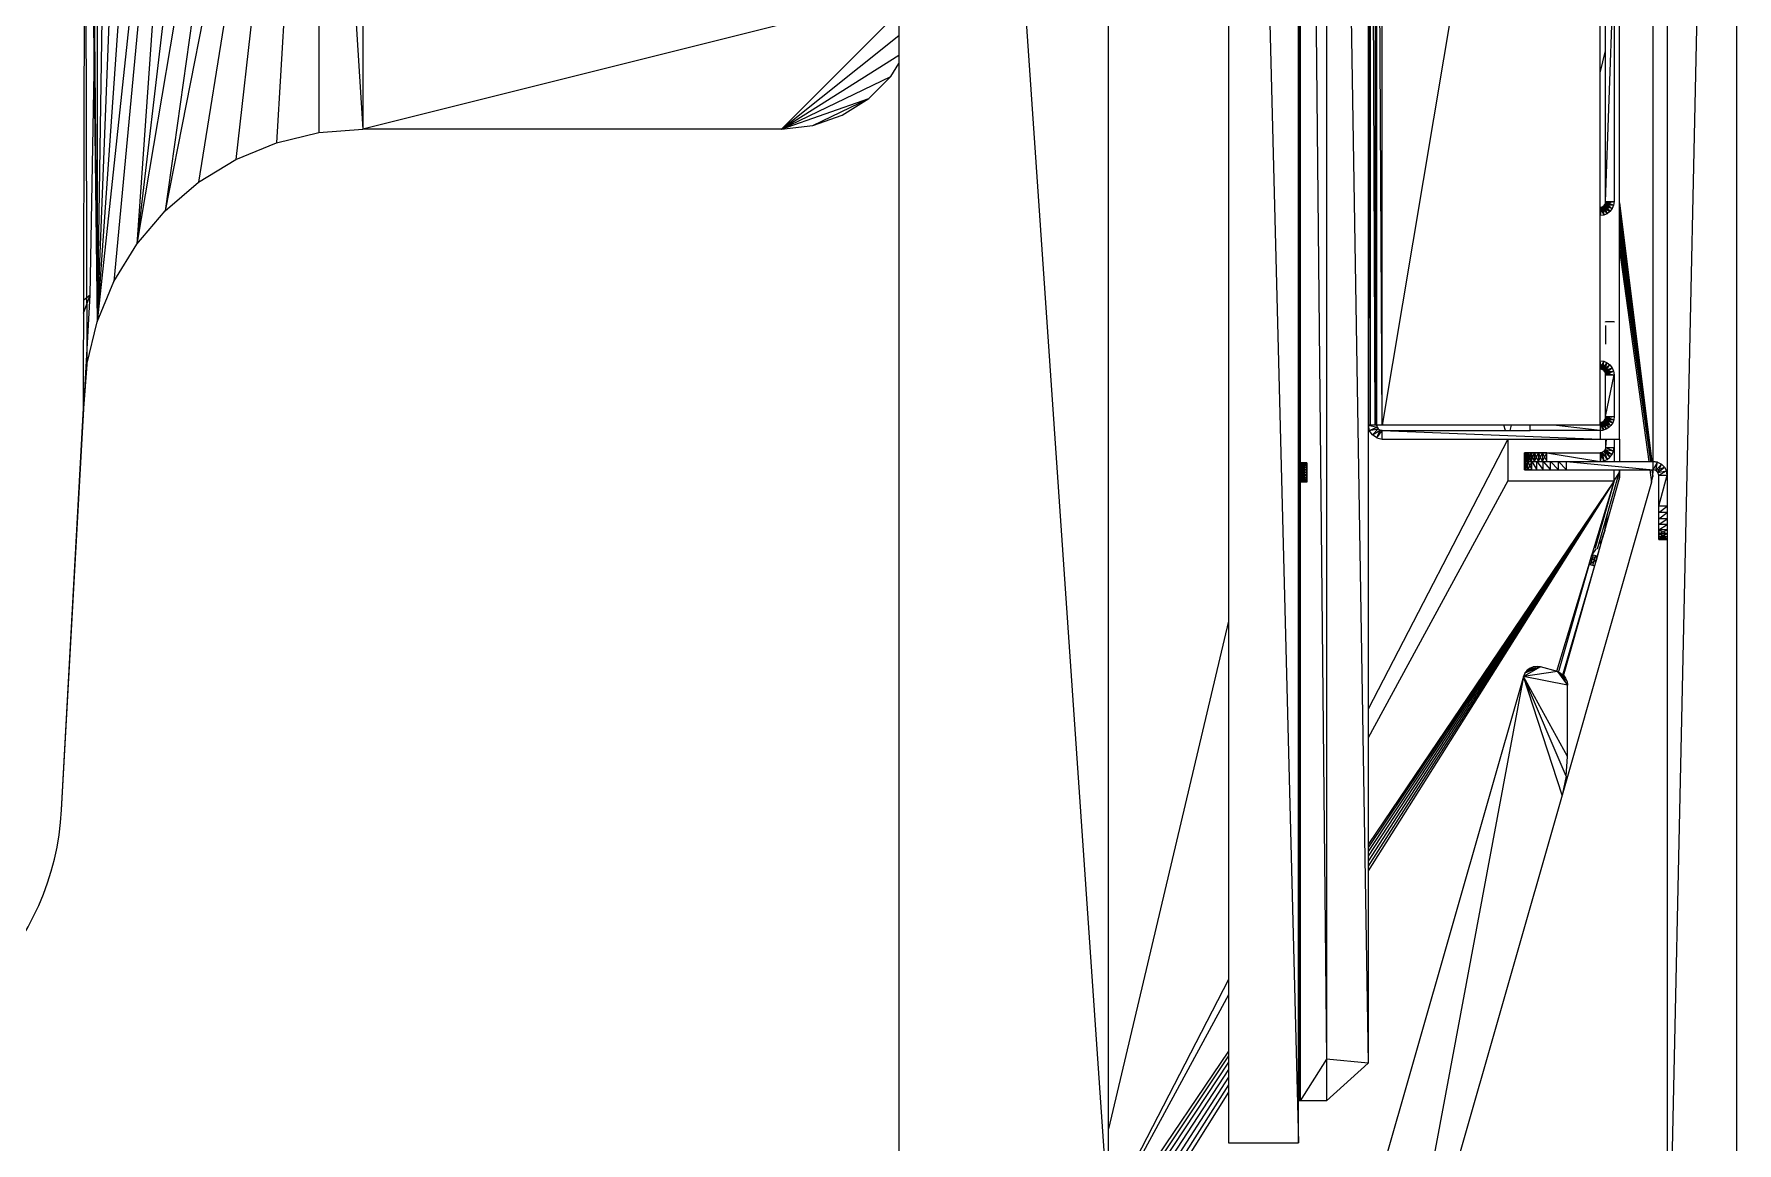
# Model space of a CAD drawing. Header units: millimetres. Extents: x 90978 to 295199, y -4084 to 97293.
# Drawn here: x 171358 to 171967, y 18027 to 18424 of the extents above; entities that cross this region are included whole.
import ezdxf

# ---------------------------------------------------------------- set-up
doc = ezdxf.new("R2010")
doc.units = ezdxf.units.MM
doc.header["$MEASUREMENT"] = 0
doc.layers.get('0').update_dxf_attribs({"linetype": 'CONTINUOUS'})
doc.layers.add('A-DETL-THIN', color=8, linetype='CONTINUOUS', lineweight=9)
doc.layers.add('G-IMPT', color=8, linetype='CONTINUOUS', lineweight=9)

# ---------------------------------------------------------------- blocks, each defined once
blk = doc.blocks.new('Synergy Type 3 - Desk Type 3_dwg_Family - 580997-310579-_3D_-V218-Level 0')
at = {"layer": 'G-IMPT'}
for p, q in [((-619.83, 154.07), (-435.57, 143.89)), ((-442, 146.19), (-435.57, 143.89)), ((-435.57, 143.89), (-437.32, 146.18)), ((-435.57, 143.89), (-251.06, 140.49))]:
    blk.add_line(p, q, dxfattribs=at)
blk = doc.blocks.new('Synergy Type 3 - Desk Type 3_dwg_Family - 607669-310583-_3D_-V219-Level 0')
at = {"layer": 'G-IMPT'}
for p, q in [((-532.43, -394.75), (-572.76, -383.23)), ((-532.43, -394.75), (-572.49, -383.02)), ((-531.88, -392.82), (-570.76, -381.72)), ((-531.88, -392.82), (-532.43, -394.75)), ((-530.59, -395.27), (-532.43, -394.75)), ((-529.03, -395.72), (-532.43, -394.75)), ((-529.03, -395.72), (-532.43, -394.75)), ((-529.03, -395.72), (-532.43, -394.75)), ((-529.03, -395.72), (-532.43, -394.75)), ((-529.03, -395.72), (-532.43, -394.75)), ((-529.03, -395.72), (-532.43, -394.75)), ((-531.88, -392.82), (-528.48, -393.8)), ((-530.59, -395.27), (-531.88, -392.82)), ((-531.88, -392.82), (-530.04, -393.35)), ((-530.59, -395.27), (-530.04, -393.35)), ((-523.19, -397.39), (-530.59, -395.27)), ((-530.59, -395.27), (-529.03, -395.72)), ((-530.04, -393.35), (-529.03, -395.72)), ((-530.04, -393.35), (-528.48, -393.8)), ((-529.03, -395.72), (-528.48, -393.8)), ((-523.19, -397.39), (-529.03, -395.72)), ((-526.04, -394.49), (-528.48, -393.8)), ((-526.27, -395.3), (-528.48, -393.8)), ((-523.19, -397.39), (-524.53, -396.48)), ((-523.19, -397.39), (-521.63, -397.83)), ((-519.8, -398.36), (-523.19, -397.39)), ((-521.63, -397.83), (-523.19, -397.39)), ((-521.63, -397.83), (-523.19, -397.39)), ((-519.8, -398.36), (-523.19, -397.39)), ((-521.63, -397.83), (-519.8, -398.36)), ((-519.8, -398.36), (-501.59, -403.56)), ((-519.8, -398.36), (-513.92, -399.38)), ((-487.06, -401.71), (-495.06, -401.71)), ((-500.5, -403.71), (-501.59, -403.56)), ((-501.59, -403.56), (-500.5, -403.71)), ((-501.59, -403.56), (-500.5, -403.71)), ((-498.06, -403.7), (-500.5, -403.71)), ((-498.06, -403.71), (-500.5, -403.71)), ((-487.06, -403.66), (-495.06, -403.69)), ((-487.06, -403.71), (-495.06, -403.71))]:
    blk.add_line(p, q, dxfattribs=at)
blk = doc.blocks.new('Synergy Type 3 - Desk Type 3_dwg_Family - 609077-310585-_3D_-768214-Level 0')
at = {"layer": 'G-IMPT'}
for p, q in [((-502.48, -415.13), (-614.53, -383.12)), ((-402.45, -403.71), (-495.06, -415.3)), ((-403.25, -403.71), (-495.06, -415.3)), ((-404.79, -403.71), (-495.06, -415.29)), ((-406.9, -403.71), (-495.06, -415.28)), ((-409.38, -403.71), (-495.06, -415.27)), ((-411.99, -403.71), (-495.06, -415.25)), ((-419.42, -403.71), (-495.06, -414.11)), ((-416.36, -403.71), (-495.06, -414.81)), ((-414.54, -403.71), (-495.06, -415.24)), ((-498.06, -414.53), (-502.48, -415.13)), ((-502.48, -415.13), (-500.44, -415.57)), ((-498.06, -415.23), (-500.44, -415.57)), ((-500.44, -415.57), (-498.36, -415.71)), ((-495.06, -415.71), (-3.06, -415.71))]:
    blk.add_line(p, q, dxfattribs=at)
blk = doc.blocks.new('Synergy Type 3 - Desk Type 3_dwg_Family - 633481-310595-_3D_-V221-Level 0')
at = {"layer": 'G-IMPT'}
for p, q in [((-484.06, -396.71), (-484.06, -371.71)), ((-484.06, -371.71), (-482.06, -371.71)), ((-484.06, -396.71), (-482.06, -380.04)), ((-484.06, -396.71), (-483.93, -397.82)), ((-483.93, -397.82), (-484.06, -396.71)), ((-482.06, -396.71), (-484.06, -396.71)), ((-481.01, -397.16), (-484.06, -396.71)), ((-483.93, -397.82), (-484.06, -396.71)), ((-481.06, -396.71), (-483.93, -397.82)), ((-481.01, -397.16), (-483.93, -397.82)), ((-481.01, -397.16), (-483.93, -397.82)), ((-480.86, -397.58), (-483.93, -397.82)), ((-483.56, -398.88), (-483.93, -397.82)), ((-483.56, -398.88), (-483.93, -397.82)), ((-483.56, -398.88), (-483.93, -397.82)), ((-481.01, -397.16), (-483.56, -398.88)), ((-480.86, -397.58), (-483.56, -398.88)), ((-480.86, -397.58), (-483.56, -398.88)), ((-480.62, -397.96), (-483.56, -398.88)), ((-482.97, -399.83), (-483.56, -398.88)), ((-482.97, -399.83), (-483.56, -398.88)), ((-482.97, -399.83), (-483.56, -398.88)), ((-480.86, -397.58), (-482.97, -399.83)), ((-480.62, -397.96), (-482.97, -399.83)), ((-480.62, -397.96), (-482.97, -399.83)), ((-480.3, -398.28), (-482.97, -399.83)), ((-482.17, -400.62), (-482.97, -399.83)), ((-482.17, -400.62), (-482.97, -399.83)), ((-482.17, -400.62), (-482.97, -399.83)), ((-480.62, -397.96), (-482.17, -400.62)), ((-480.3, -398.28), (-482.17, -400.62)), ((-480.3, -398.28), (-482.17, -400.62)), ((-479.92, -398.51), (-482.17, -400.62)), ((-481.23, -401.22), (-482.17, -400.62)), ((-481.23, -401.22), (-482.17, -400.62)), ((-481.23, -401.22), (-482.17, -400.62)), ((-480.3, -398.28), (-481.23, -401.22)), ((-479.92, -398.51), (-481.23, -401.22)), ((-479.92, -398.51), (-481.23, -401.22)), ((-479.5, -398.66), (-481.23, -401.22)), ((-480.17, -401.59), (-481.23, -401.22)), ((-480.17, -401.59), (-481.23, -401.22)), ((-480.17, -401.59), (-481.23, -401.22)), ((-481.06, -396.71), (-481.01, -397.16)), ((-481.06, -396.71), (-481.01, -397.16)), ((-481.06, -396.71), (-481.01, -397.16)), ((-481.01, -397.16), (-480.86, -397.58)), ((-481.01, -397.16), (-480.86, -397.58)), ((-481.01, -397.16), (-480.86, -397.58)), ((-480.86, -397.58), (-480.62, -397.96)), ((-480.86, -397.58), (-480.62, -397.96)), ((-480.86, -397.58), (-480.62, -397.96)), ((-480.62, -397.96), (-480.3, -398.28)), ((-480.62, -397.96), (-480.3, -398.28)), ((-480.62, -397.96), (-480.3, -398.28)), ((-480.3, -398.28), (-479.92, -398.51)), ((-480.3, -398.28), (-479.92, -398.51)), ((-480.3, -398.28), (-479.92, -398.51)), ((-479.92, -398.51), (-480.17, -401.59)), ((-479.5, -398.66), (-480.17, -401.59)), ((-479.5, -398.66), (-480.17, -401.59)), ((-479.06, -398.71), (-480.17, -401.59)), ((-479.06, -401.71), (-480.17, -401.59)), ((-479.06, -401.71), (-480.17, -401.59)), ((-479.06, -401.71), (-480.17, -401.59)), ((-479.92, -398.51), (-479.5, -398.66)), ((-479.92, -398.51), (-479.5, -398.66)), ((-479.92, -398.51), (-479.5, -398.66)), ((-479.5, -398.66), (-479.06, -398.71)), ((-479.5, -398.66), (-479.06, -398.71)), ((-479.5, -398.66), (-479.06, -401.71)), ((-479.5, -398.66), (-479.06, -398.71)), ((-479.06, -398.71), (-464.06, -398.71)), ((-479.06, -398.71), (-464.06, -401.71)), ((-479.06, -398.71), (-479.06, -401.71)), ((-464.06, -401.71), (-479.06, -401.71)), ((-464.06, -398.71), (-463.54, -398.64)), ((-464.06, -398.71), (-463.54, -398.64)), ((-464.06, -398.71), (-463.54, -398.64)), ((-463.54, -398.64), (-464.06, -401.71)), ((-464.06, -398.71), (-464.06, -401.71)), ((-464.06, -398.71), (-462.76, -401.54)), ((-462.76, -401.54), (-464.06, -401.71)), ((-462.76, -401.54), (-464.06, -401.71)), ((-462.76, -401.54), (-464.06, -401.71)), ((-463.54, -398.64), (-463.06, -398.44)), ((-463.54, -398.64), (-463.06, -398.44)), ((-463.54, -398.64), (-463.06, -398.44)), ((-463.54, -398.64), (-461.56, -401.04)), ((-463.54, -398.64), (-462.76, -401.54)), ((-463.54, -398.64), (-462.76, -401.54)), ((-463.06, -398.44), (-462.64, -398.13)), ((-463.06, -398.44), (-462.64, -398.13)), ((-463.06, -398.44), (-462.64, -398.13)), ((-463.06, -398.44), (-460.52, -400.25)), ((-463.06, -398.44), (-461.56, -401.04)), ((-463.06, -398.44), (-461.56, -401.04)), ((-463.06, -398.44), (-462.76, -401.54)), ((-461.56, -401.04), (-462.76, -401.54)), ((-461.56, -401.04), (-462.76, -401.54)), ((-461.56, -401.04), (-462.76, -401.54)), ((-462.64, -398.13), (-462.32, -397.71)), ((-462.64, -398.13), (-462.32, -397.71)), ((-462.64, -398.13), (-462.32, -397.71)), ((-462.64, -398.13), (-459.73, -399.21)), ((-462.64, -398.13), (-460.52, -400.25)), ((-462.64, -398.13), (-460.52, -400.25)), ((-462.64, -398.13), (-461.56, -401.04)), ((-462.32, -397.71), (-462.12, -397.23)), ((-462.32, -397.71), (-462.12, -397.23)), ((-462.32, -397.71), (-462.12, -397.23)), ((-462.32, -397.71), (-459.23, -398.01)), ((-462.32, -397.71), (-459.73, -399.21)), ((-462.32, -397.71), (-459.73, -399.21)), ((-462.32, -397.71), (-460.52, -400.25)), ((-462.12, -397.23), (-462.06, -396.71)), ((-462.12, -397.23), (-462.06, -396.71)), ((-462.12, -397.23), (-459.06, -396.71)), ((-462.12, -397.23), (-462.06, -396.71)), ((-462.12, -397.23), (-459.23, -398.01)), ((-462.12, -397.23), (-459.23, -398.01)), ((-462.12, -397.23), (-459.73, -399.21)), ((-462.06, -396.71), (-459.23, -398.01)), ((-460.52, -400.25), (-461.56, -401.04)), ((-460.52, -400.25), (-461.56, -401.04)), ((-460.52, -400.25), (-461.56, -401.04)), ((-459.73, -399.21), (-460.52, -400.25)), ((-459.73, -399.21), (-460.52, -400.25)), ((-459.73, -399.21), (-460.52, -400.25)), ((-459.23, -398.01), (-459.73, -399.21)), ((-459.23, -398.01), (-459.73, -399.21)), ((-459.23, -398.01), (-459.73, -399.21)), ((-459.06, -396.71), (-459.23, -398.01)), ((-459.06, -396.71), (-459.23, -398.01)), ((-459.06, -396.71), (-459.23, -398.01)), ((-406.89, -398.01), (-407.06, -396.71)), ((-406.89, -398.01), (-407.06, -396.71)), ((-403.99, -397.23), (-407.06, -396.71)), ((-406.89, -398.01), (-407.06, -396.71)), ((-404.06, -396.71), (-406.89, -398.01)), ((-403.99, -397.23), (-406.89, -398.01)), ((-403.99, -397.23), (-406.89, -398.01)), ((-403.79, -397.71), (-406.89, -398.01)), ((-406.39, -399.21), (-406.89, -398.01)), ((-406.39, -399.21), (-406.89, -398.01)), ((-406.39, -399.21), (-406.89, -398.01)), ((-403.99, -397.23), (-406.39, -399.21)), ((-403.79, -397.71), (-406.39, -399.21)), ((-403.79, -397.71), (-406.39, -399.21)), ((-403.47, -398.13), (-406.39, -399.21)), ((-405.59, -400.25), (-406.39, -399.21)), ((-405.59, -400.25), (-406.39, -399.21)), ((-405.59, -400.25), (-406.39, -399.21)), ((-403.79, -397.71), (-405.59, -400.25)), ((-403.47, -398.13), (-405.59, -400.25)), ((-403.47, -398.13), (-405.59, -400.25)), ((-403.06, -398.44), (-405.59, -400.25)), ((-404.56, -401.04), (-405.59, -400.25)), ((-404.56, -401.04), (-405.59, -400.25)), ((-404.56, -401.04), (-405.59, -400.25)), ((-403.47, -398.13), (-404.56, -401.04)), ((-403.06, -398.44), (-404.56, -401.04)), ((-403.06, -398.44), (-404.56, -401.04)), ((-402.57, -398.64), (-404.56, -401.04)), ((-403.35, -401.54), (-404.56, -401.04)), ((-403.35, -401.54), (-404.56, -401.04)), ((-403.35, -401.54), (-404.56, -401.04)), ((-404.06, -396.71), (-403.99, -397.23)), ((-404.06, -396.71), (-403.99, -397.23)), ((-404.06, -396.71), (-403.99, -397.23)), ((-403.99, -397.23), (-403.79, -397.71)), ((-403.99, -397.23), (-403.79, -397.71)), ((-403.99, -397.23), (-403.79, -397.71)), ((-403.79, -397.71), (-403.47, -398.13)), ((-403.79, -397.71), (-403.47, -398.13)), ((-403.79, -397.71), (-403.47, -398.13)), ((-403.47, -398.13), (-403.06, -398.44)), ((-403.47, -398.13), (-403.06, -398.44)), ((-403.47, -398.13), (-403.06, -398.44)), ((-403.06, -398.44), (-403.35, -401.54)), ((-402.57, -398.64), (-403.35, -401.54)), ((-402.57, -398.64), (-403.35, -401.54)), ((-402.06, -398.71), (-403.35, -401.54)), ((-402.06, -401.71), (-403.35, -401.54)), ((-402.06, -401.71), (-403.35, -401.54)), ((-402.06, -401.71), (-403.35, -401.54)), ((-403.06, -398.44), (-402.57, -398.64)), ((-403.06, -398.44), (-402.57, -398.64)), ((-403.06, -398.44), (-402.57, -398.64)), ((-402.57, -398.64), (-402.06, -398.71)), ((-402.57, -398.64), (-402.06, -398.71)), ((-402.57, -398.64), (-402.06, -401.71)), ((-402.57, -398.64), (-402.06, -398.71)), ((-402.06, -398.71), (-315.16, -398.71)), ((-402.06, -398.71), (-315.16, -401.71)), ((-402.06, -398.71), (-402.06, -401.71)), ((-315.16, -401.71), (-402.06, -401.71))]:
    blk.add_line(p, q, dxfattribs=at)
blk = doc.blocks.new('Synergy Type 3 - Desk Type 3_dwg_Family - 641585-310597-_3D_-768220-Level 0')
at = {"layer": 'G-IMPT'}
for p, q in [((240.94, -263.71), (-739.06, -263.71)), ((-739.06, -263.71), (-739.06, -288.71)), ((240.94, -263.71), (-739.06, -288.71)), ((-739.06, -288.71), (240.94, -288.71)), ((-289.06, -288.71), (-724.06, -288.71)), ((-210.81, -288.71), (-724.06, -288.71)), ((-724.06, -289.34), (-724.06, -288.71)), ((-724.06, -289.34), (225.94, -288.71)), ((-724.06, -298.71), (-724.06, -289.34)), ((-709.06, -298.71), (-724.06, -289.34)), ((225.94, -289.34), (-724.06, -289.34)), ((225.94, -289.34), (-709.06, -298.71)), ((-502.56, -291.71), (-502.56, -288.71)), ((-502.44, -288.71), (-502.56, -288.71)), ((-502.56, -288.71), (-502.44, -288.71)), ((-502.44, -291.71), (-502.56, -288.71)), ((-502.56, -291.71), (-502.44, -288.71)), ((-502.44, -291.71), (-502.56, -291.71)), ((-502.56, -291.71), (-502.44, -291.71)), ((-495.56, -291.71), (-502.56, -291.71)), ((-499.96, -291.71), (-502.56, -291.71)), ((-502.56, -291.71), (-499.06, -291.71)), ((-502.56, -291.71), (-498.15, -291.71)), ((-502.56, -291.71), (-495.68, -291.71)), ((-502.56, -291.71), (-496.02, -291.71)), ((-502.56, -291.71), (-497.31, -291.71)), ((-502.56, -291.71), (-496.58, -291.71)), ((-502.44, -291.71), (-502.44, -288.71)), ((-502.09, -291.71), (-502.44, -288.71)), ((-502.44, -291.71), (-502.09, -288.71)), ((-502.44, -291.71), (-502.44, -288.71)), ((-502.44, -291.71), (-502.09, -291.71)), ((-502.44, -291.71), (-502.09, -291.71)), ((-495.56, -291.71), (-502.44, -291.71)), ((-502.44, -291.71), (-499.96, -291.71)), ((-502.09, -291.71), (-502.09, -288.71)), ((-501.53, -291.71), (-502.09, -288.71)), ((-502.09, -291.71), (-501.53, -288.71)), ((-502.09, -291.71), (-502.09, -288.71)), ((-501.53, -291.71), (-502.09, -291.71)), ((-502.09, -291.71), (-501.53, -291.71)), ((-495.56, -291.71), (-502.09, -291.71)), ((-499.96, -291.71), (-502.09, -291.71)), ((-501.53, -291.71), (-500.81, -288.71)), ((-501.53, -291.71), (-501.53, -288.71)), ((-501.53, -291.71), (-501.53, -288.71)), ((-501.53, -288.71), (-500.81, -291.71)), ((-499.96, -291.71), (-501.53, -291.71)), ((-501.53, -291.71), (-500.81, -291.71)), ((-500.81, -291.71), (-501.53, -291.71)), ((-495.56, -291.71), (-501.53, -291.71)), ((-500.81, -291.71), (-499.96, -288.71)), ((-500.81, -291.71), (-500.81, -288.71)), ((-499.96, -291.71), (-500.81, -288.71)), ((-500.81, -288.71), (-500.81, -291.71)), ((-499.96, -291.71), (-500.81, -291.71)), ((-499.96, -291.71), (-500.81, -291.71)), ((-495.56, -291.71), (-500.81, -291.71)), ((-499.96, -291.71), (-499.06, -288.71)), ((-499.96, -291.71), (-499.96, -288.71)), ((-499.96, -291.71), (-499.96, -288.71)), ((-499.06, -291.71), (-499.96, -288.71)), ((-499.96, -291.71), (-499.06, -291.71)), ((-499.96, -291.71), (-499.06, -291.71)), ((-495.56, -291.71), (-499.96, -291.71)), ((-499.06, -291.71), (-498.15, -288.71)), ((-499.06, -291.71), (-499.06, -288.71)), ((-499.06, -291.71), (-499.06, -288.71)), ((-498.15, -291.71), (-499.06, -288.71)), ((-498.15, -291.71), (-499.06, -291.71)), ((-499.06, -291.71), (-498.15, -291.71)), ((-495.56, -291.71), (-499.06, -291.71)), ((-498.15, -291.71), (-497.31, -288.71)), ((-498.15, -291.71), (-498.15, -288.71)), ((-498.15, -291.71), (-498.15, -288.71)), ((-497.31, -291.71), (-498.15, -288.71)), ((-497.31, -291.71), (-498.15, -291.71)), ((-498.15, -291.71), (-497.31, -291.71)), ((-495.56, -291.71), (-498.15, -291.71)), ((-497.31, -291.71), (-496.58, -288.71)), ((-497.31, -291.71), (-497.31, -288.71)), ((-497.31, -291.71), (-497.31, -288.71)), ((-496.58, -291.71), (-497.31, -288.71)), ((-496.58, -291.71), (-497.31, -291.71)), ((-497.31, -291.71), (-496.58, -291.71)), ((-495.56, -291.71), (-497.31, -291.71)), ((-496.58, -291.71), (-496.02, -288.71)), ((-496.58, -291.71), (-496.58, -288.71)), ((-496.02, -291.71), (-496.58, -288.71)), ((-496.58, -291.71), (-496.58, -288.71)), ((-496.58, -291.71), (-495.68, -291.71)), ((-496.58, -291.71), (-496.02, -291.71)), ((-496.02, -291.71), (-496.58, -291.71)), ((-495.56, -291.71), (-496.58, -291.71)), ((-495.68, -291.71), (-496.02, -288.71)), ((-496.02, -291.71), (-496.02, -288.71)), ((-495.68, -288.71), (-496.02, -291.71)), ((-496.02, -291.71), (-496.02, -288.71)), ((-495.68, -291.71), (-496.02, -291.71)), ((-495.68, -291.71), (-496.02, -291.71)), ((-495.56, -288.71), (-495.68, -288.71)), ((-495.56, -288.71), (-495.68, -288.71)), ((-495.56, -291.71), (-495.68, -288.71)), ((-495.68, -291.71), (-495.56, -288.71)), ((-495.68, -291.71), (-495.68, -288.71)), ((-495.68, -291.71), (-495.68, -288.71)), ((-495.56, -291.71), (-495.68, -291.71)), ((-495.56, -291.71), (-495.68, -291.71)), ((-495.56, -291.71), (-495.56, -288.71)), ((-710.55, -313.71), (-724.06, -298.71)), ((-709.06, -298.71), (-724.06, -298.71)), ((210.94, -298.71), (-710.55, -313.71)), ((-710.55, -313.71), (-709.06, -298.71)), ((210.94, -298.71), (-709.06, -298.71)), ((-482.06, -313.71), (-710.55, -313.71))]:
    blk.add_line(p, q, dxfattribs=at)
blk = doc.blocks.new('Synergy Type 3 - Desk Type 3_dwg_Family - 677673-310599-_3D_-768221-Level 0')
at = {"layer": 'G-IMPT'}
for p, q in [((-486.68, -316.8), (-487.06, -318.71)), ((-486.68, -316.8), (-485.59, -315.18)), ((-486.68, -316.8), (-483.9, -317.95)), ((-486.68, -316.8), (-484.06, -318.71)), ((-485.59, -315.18), (-483.97, -314.09)), ((-485.59, -315.18), (-483.47, -317.3)), ((-485.59, -315.18), (-483.9, -317.95)), ((-482.06, -313.71), (-483.97, -314.09)), ((-483.97, -314.09), (-482.82, -316.86)), ((-483.97, -314.09), (-483.47, -317.3)), ((-482.82, -316.86), (-483.47, -317.3)), ((-482.82, -316.86), (-483.47, -317.3)), ((-482.82, -316.86), (-483.47, -317.3)), ((-482.06, -313.71), (-482.82, -316.86)), ((-482.06, -316.71), (-482.82, -316.86)), ((-482.06, -314.38), (-482.06, -313.71)), ((-16.06, -313.71), (-482.06, -313.71)), ((-482.06, -314.38), (-16.06, -313.71)), ((-482.06, -316.21), (-482.06, -314.38)), ((-482.06, -316.21), (-16.06, -314.38)), ((-16.06, -314.38), (-482.06, -314.38)), ((-482.06, -318.71), (-482.06, -316.21)), ((-482.06, -318.71), (-16.06, -316.21)), ((-16.06, -316.21), (-482.06, -316.21)), ((-16.06, -316.71), (-482.06, -316.71)), ((-482.06, -316.98), (-482.06, -316.71)), ((-487.06, -318.71), (-487.06, -396.71)), ((-487.06, -318.71), (-484.06, -318.71)), ((-484.06, -318.71), (-487.06, -396.71)), ((-484.06, -318.71), (-483.9, -317.95)), ((-483.9, -317.95), (-484.06, -318.71)), ((-484.06, -318.71), (-483.9, -317.95)), ((-484.06, -318.71), (-484.06, -371.71)), ((-483.47, -317.3), (-483.9, -317.95)), ((-483.47, -317.3), (-483.9, -317.95)), ((-483.47, -317.3), (-483.9, -317.95)), ((-482.06, -396.71), (-482.06, -318.71)), ((-16.06, -396.71), (-482.06, -318.71)), ((-482.06, -318.71), (-16.06, -318.71)), ((-484.06, -396.71), (-487.06, -396.71)), ((-482.06, -396.71), (-16.06, -396.71)), ((-481.04, -396.71), (-482.06, -396.71))]:
    blk.add_line(p, q, dxfattribs=at)
blk = doc.blocks.new('Synergy Type 3 - Desk Type 3_dwg_Family - 678409-310601-_3D_-V204-Level 0')
at = {"layer": 'G-IMPT'}
for p, q in [((325.94, -145.71), (-824.06, -145.71)), ((325.94, -145.71), (-766.06, -220.71)), ((-766.06, -220.71), (267.94, -220.71)), ((-572.08, -369.25), (-768.25, -313.2)), ((-614.53, -383.12), (-833.67, -320.51)), ((-572.08, -369.25), (-833.67, -320.51)), ((-614.53, -383.12), (-572.08, -369.25)), ((-607.73, -384.56), (-572.08, -369.25)), ((-600.79, -385.04), (-572.08, -369.25)), ((-575.17, -385.04), (-572.08, -369.25)), ((-570.88, -369.77), (-572.08, -369.25)), ((-570.36, -381.42), (-572.08, -369.25)), ((-568.65, -375.43), (-572.08, -369.25)), ((-569.86, -370.58), (-570.88, -369.77)), ((-569.86, -370.58), (-570.88, -369.77)), ((-568.46, -374.14), (-570.88, -369.77)), ((-568.65, -375.43), (-570.88, -369.77)), ((-568.46, -374.14), (-570.88, -369.77)), ((-568.6, -372.84), (-570.88, -369.77)), ((-568.6, -372.84), (-570.88, -369.77)), ((-569.86, -370.58), (-570.88, -369.77)), ((-569.08, -371.63), (-569.86, -370.58)), ((-569.08, -371.63), (-569.86, -370.58)), ((-568.6, -372.84), (-569.86, -370.58)), ((-568.6, -372.84), (-569.86, -370.58)), ((-569.08, -371.63), (-569.86, -370.58)), ((-568.6, -372.84), (-569.08, -371.63)), ((-568.6, -372.84), (-569.08, -371.63)), ((-568.6, -372.84), (-569.08, -371.63)), ((-570.36, -381.42), (-568.65, -375.43)), ((-568.46, -374.14), (-568.65, -375.43)), ((-568.65, -375.43), (-568.46, -374.14)), ((-568.46, -374.14), (-568.65, -375.43)), ((-568.46, -374.14), (-568.6, -372.84)), ((-568.46, -374.14), (-568.6, -372.84)), ((-568.46, -374.14), (-568.6, -372.84)), ((-607.73, -384.56), (-614.53, -383.12)), ((-570.36, -381.42), (-575.17, -385.04)), ((-570.36, -381.42), (-573.89, -384.88)), ((-570.36, -381.42), (-573.89, -384.88)), ((-570.36, -381.42), (-572.69, -384.39)), ((-570.36, -381.42), (-572.69, -384.39)), ((-570.87, -382.6), (-572.69, -384.39)), ((-570.87, -382.6), (-572.69, -384.39)), ((-571.67, -383.61), (-572.69, -384.39)), ((-571.67, -383.61), (-572.69, -384.39)), ((-571.67, -383.61), (-572.69, -384.39)), ((-570.87, -382.6), (-571.67, -383.61)), ((-570.87, -382.6), (-571.67, -383.61)), ((-570.87, -382.6), (-571.67, -383.61)), ((-570.87, -382.6), (-570.36, -381.42)), ((-570.36, -381.42), (-570.87, -382.6)), ((-570.87, -382.6), (-570.36, -381.42)), ((-607.73, -384.56), (-600.79, -385.04)), ((-600.79, -385.04), (-575.17, -385.04)), ((-573.89, -384.88), (-575.17, -385.04)), ((-573.89, -384.88), (-575.17, -385.04)), ((-573.89, -384.88), (-575.17, -385.04)), ((-572.69, -384.39), (-573.89, -384.88)), ((-572.69, -384.39), (-573.89, -384.88)), ((-572.69, -384.39), (-573.89, -384.88))]:
    blk.add_line(p, q, dxfattribs=at)
blk = doc.blocks.new('Synergy Type 3 - Desk Type 3_dwg_Family - 680513-310603-_3D_-768223-Level 0')
at = {"layer": 'G-IMPT'}
for p, q in [((-712.78, -263.71), (-772.77, -224.43)), ((-710.21, -263.71), (-771.63, -222.99)), ((-707.97, -263.71), (-770.28, -221.96)), ((-706.21, -263.71), (-768.93, -221.32)), ((-686.03, -263.71), (-765.14, -220.71)), ((-680.65, -263.71), (-763.89, -220.71)), ((-552.26, -263.71), (-734.09, -220.71)), ((-718.32, -263.71), (-773.8, -228.31)), ((-720.93, -263.71), (-773.8, -230.38)), ((-715.54, -263.71), (-773.59, -226.18)), ((-502.06, -401.71), (-641.63, -313.71)), ((-502.06, -401.71), (-639.96, -313.71)), ((-502.06, -401.71), (-638.19, -313.71)), ((-502.06, -401.71), (-636.43, -313.71)), ((-502.06, -401.71), (-634.79, -313.71)), ((-502.06, -401.71), (-633.37, -313.71)), ((-502.06, -401.71), (-632.24, -313.71)), ((-502.06, -363.71), (-594.04, -313.71)), ((-487.06, -363.71), (-583.85, -313.71)), ((-487.06, -363.71), (-502.06, -363.71)), ((-502.06, -363.71), (-502.06, -401.71)), ((-484.06, -362.82), (-482.06, -362.23)), ((-484.06, -364.47), (-482.06, -364.97)), ((-502.06, -401.71), (-570.26, -381.08)), ((-532.26, -394.14), (-528.86, -395.12)), ((-528.61, -394.22), (-532.01, -393.26)), ((-526.42, -395.81), (-499.18, -403.6)), ((-502.06, -401.71), (-526.16, -394.91)), ((-502.06, -401.71), (-498.06, -401.71)), ((-502.06, -401.71), (-499.18, -403.6)), ((-487.06, -396.71), (-487.06, -403.71)), ((-355.96, -396.71), (-348.02, -398.71)), ((-499.18, -403.6), (-498.77, -403.68)), ((-498.36, -403.71), (-498.77, -403.68)), ((-498.77, -403.68), (-498.36, -403.71)), ((-498.36, -403.71), (-498.77, -403.68)), ((-487.06, -403.71), (-328.16, -403.71))]:
    blk.add_line(p, q, dxfattribs=at)
blk = doc.blocks.new('Synergy Type 3 - Desk Type 3_dwg_Family - 683377-310607-_3D_-768225-Level 0')
at = {"layer": 'G-IMPT'}
for p, q in [((-495.06, -369.71), (-492.06, -369.71)), ((-495.06, -369.71), (-495.06, -369.87)), ((-495.06, -369.87), (-495.06, -369.71)), ((-492.06, -369.71), (-495.06, -369.71)), ((-495.06, -372.24), (-495.06, -369.71)), ((-495.06, -372.24), (-495.06, -369.71)), ((-495.06, -372.24), (-495.06, -369.71)), ((-495.06, -372.24), (-495.06, -369.71)), ((-495.06, -372.24), (-495.06, -369.71)), ((-495.06, -372.24), (-495.06, -369.71)), ((-492.06, -369.87), (-495.06, -369.71)), ((-492.06, -369.71), (-495.06, -369.71)), ((-495.06, -369.87), (-492.06, -369.71)), ((-495.06, -369.71), (-495.06, -372.24)), ((-495.06, -369.71), (-495.06, -372.24)), ((-495.06, -369.71), (-495.06, -372.24)), ((-495.06, -369.87), (-495.06, -370.32)), ((-495.06, -370.32), (-495.06, -369.87)), ((-495.06, -372.24), (-495.06, -369.87)), ((-492.06, -369.87), (-495.06, -369.87)), ((-495.06, -369.87), (-492.06, -370.32)), ((-495.06, -370.32), (-492.06, -369.87)), ((-492.06, -369.87), (-495.06, -369.87)), ((-495.06, -369.87), (-495.06, -372.24)), ((-495.06, -369.87), (-495.06, -372.24)), ((-495.06, -370.32), (-495.06, -371.06)), ((-495.06, -371.06), (-495.06, -370.32)), ((-495.06, -372.24), (-495.06, -370.32)), ((-492.06, -370.32), (-495.06, -370.32)), ((-495.06, -370.32), (-492.06, -371.06)), ((-495.06, -371.06), (-492.06, -370.32)), ((-492.06, -370.32), (-495.06, -370.32)), ((-495.06, -370.32), (-495.06, -372.24)), ((-495.06, -371.06), (-495.06, -372.05)), ((-495.06, -372.05), (-495.06, -371.06)), ((-495.06, -372.24), (-495.06, -371.06)), ((-492.06, -371.06), (-495.06, -371.06)), ((-495.06, -371.06), (-492.06, -372.05)), ((-495.06, -372.05), (-492.06, -371.06)), ((-492.06, -371.06), (-495.06, -371.06)), ((-495.06, -371.06), (-495.06, -372.24)), ((-492.06, -369.87), (-492.06, -369.71)), ((-492.06, -369.87), (-492.06, -369.71)), ((-492.06, -377.71), (-492.06, -369.71)), ((-492.06, -377.71), (-492.06, -369.71)), ((-492.06, -377.71), (-492.06, -369.71)), ((-492.06, -377.71), (-492.06, -369.71)), ((-492.06, -377.71), (-492.06, -369.71)), ((-492.06, -369.71), (-492.06, -377.71)), ((-492.06, -369.71), (-492.06, -377.71)), ((-492.06, -369.71), (-492.06, -377.71)), ((-492.06, -369.71), (-492.06, -377.71)), ((-492.06, -369.87), (-492.06, -370.32)), ((-492.06, -370.32), (-492.06, -369.87)), ((-492.06, -377.71), (-492.06, -369.87)), ((-492.06, -377.71), (-492.06, -369.87)), ((-492.06, -369.87), (-492.06, -377.71)), ((-492.06, -370.32), (-492.06, -371.06)), ((-492.06, -371.06), (-492.06, -370.32)), ((-492.06, -377.71), (-492.06, -370.32)), ((-492.06, -370.32), (-492.06, -377.71)), ((-492.06, -371.06), (-492.06, -372.05)), ((-492.06, -372.05), (-492.06, -371.06)), ((-492.06, -377.71), (-492.06, -371.06)), ((-492.06, -371.06), (-492.06, -377.71)), ((-492.06, -372.05), (-495.06, -372.05)), ((-495.06, -372.05), (-492.06, -373.27)), ((-495.06, -373.27), (-492.06, -372.05)), ((-492.06, -372.05), (-495.06, -372.05)), ((-492.06, -373.27), (-495.06, -373.27)), ((-495.06, -373.27), (-492.06, -374.65)), ((-495.06, -374.65), (-492.06, -373.27)), ((-492.06, -373.27), (-495.06, -373.27)), ((-492.06, -374.65), (-495.06, -374.65)), ((-495.06, -374.65), (-492.06, -376.15)), ((-495.06, -376.15), (-492.06, -374.65)), ((-492.06, -374.65), (-495.06, -374.65)), ((-492.06, -376.15), (-495.06, -376.15)), ((-495.06, -376.15), (-492.06, -377.71)), ((-492.06, -376.15), (-495.06, -377.71)), ((-492.06, -376.15), (-495.06, -376.15)), ((-495.06, -377.71), (-492.06, -377.71)), ((-492.06, -377.71), (-495.06, -396.71)), ((-492.06, -372.05), (-492.06, -373.27)), ((-492.06, -373.27), (-492.06, -372.05)), ((-492.06, -377.71), (-492.06, -372.05)), ((-492.06, -372.05), (-492.06, -377.71)), ((-492.06, -373.27), (-492.06, -374.65)), ((-492.06, -374.65), (-492.06, -373.27)), ((-492.06, -377.71), (-492.06, -373.27)), ((-492.06, -373.27), (-492.06, -377.71)), ((-492.06, -374.65), (-492.06, -376.15)), ((-492.06, -376.15), (-492.06, -374.65)), ((-492.06, -377.71), (-492.06, -374.65)), ((-492.06, -374.65), (-492.06, -377.71)), ((-492.06, -376.15), (-492.06, -377.71)), ((-492.06, -376.15), (-492.06, -377.71)), ((-492.06, -377.71), (-492.06, -376.15)), ((-492.06, -377.71), (-492.06, -376.15)), ((-492.06, -376.15), (-492.06, -377.71)), ((-492.06, -376.15), (-492.06, -377.71)), ((-492.06, -377.71), (-492.06, -396.71)), ((-495.06, -396.71), (-494.89, -398.01)), ((-495.06, -396.71), (-494.89, -398.01)), ((-491.9, -397.48), (-495.06, -396.71)), ((-492.06, -396.71), (-495.06, -396.71)), ((-495.06, -396.71), (-494.89, -398.01)), ((-492.06, -396.71), (-494.89, -398.01)), ((-491.9, -397.48), (-494.89, -398.01)), ((-491.9, -397.48), (-494.89, -398.01)), ((-494.89, -398.01), (-494.39, -399.21)), ((-494.89, -398.01), (-494.39, -399.21)), ((-494.89, -398.01), (-494.39, -399.21)), ((-491.9, -397.48), (-494.39, -399.21)), ((-491.9, -397.48), (-494.39, -399.21)), ((-491.47, -398.13), (-494.39, -399.21)), ((-491.47, -398.13), (-494.39, -399.21)), ((-494.39, -399.21), (-493.59, -400.25)), ((-494.39, -399.21), (-493.59, -400.25)), ((-494.39, -399.21), (-493.59, -400.25)), ((-491.47, -398.13), (-493.59, -400.25)), ((-491.47, -398.13), (-493.59, -400.25)), ((-490.82, -398.56), (-493.59, -400.25)), ((-493.59, -400.25), (-492.56, -401.04)), ((-493.59, -400.25), (-492.56, -401.04)), ((-493.59, -400.25), (-492.56, -401.04)), ((-491.47, -398.13), (-492.56, -401.04)), ((-490.82, -398.56), (-492.56, -401.04)), ((-490.82, -398.56), (-492.56, -401.04)), ((-492.56, -401.04), (-491.35, -401.54)), ((-492.56, -401.04), (-491.35, -401.54)), ((-492.56, -401.04), (-491.35, -401.54)), ((-492.06, -396.71), (-491.9, -397.48)), ((-491.9, -397.48), (-492.06, -396.71)), ((-491.9, -397.48), (-492.06, -396.71)), ((-491.47, -398.13), (-491.9, -397.48)), ((-491.47, -398.13), (-491.9, -397.48)), ((-491.47, -398.13), (-491.9, -397.48)), ((-490.82, -398.56), (-491.47, -398.13)), ((-490.82, -398.56), (-491.47, -398.13)), ((-490.82, -398.56), (-491.47, -398.13)), ((-490.82, -398.56), (-491.35, -401.54)), ((-490.82, -398.56), (-491.35, -401.54)), ((-490.06, -398.71), (-491.35, -401.54)), ((-490.06, -398.71), (-491.35, -401.54)), ((-490.06, -401.71), (-491.35, -401.54)), ((-491.35, -401.54), (-490.06, -401.71)), ((-491.35, -401.54), (-490.06, -401.71)), ((-490.06, -398.71), (-490.82, -398.56)), ((-490.06, -398.71), (-490.82, -398.56)), ((-490.06, -398.71), (-490.82, -398.56)), ((-487.06, -398.71), (-490.06, -398.71)), ((-487.06, -398.95), (-490.06, -398.71)), ((-490.06, -398.71), (-490.06, -401.71)), ((-487.06, -401.71), (-490.06, -401.71)), ((-446.4, -398.71), (-453.06, -398.71)), ((-446.4, -398.71), (-453.06, -398.71)), ((-451.5, -398.71), (-453.06, -398.71)), ((-447.4, -398.71), (-448.61, -398.71)), ((-446.4, -398.71), (-447.4, -398.71)), ((-445.21, -398.71), (-445.06, -398.71)), ((-445.06, -401.71), (-445.21, -401.71)), ((-445.06, -401.71), (-445.06, -398.71))]:
    blk.add_line(p, q, dxfattribs=at)
blk = doc.blocks.new('Synergy Type 3 - Desk Type 3_dwg_Family - 687609-310611-_3D_-768227-Level 0')
at = {"layer": 'G-IMPT'}
for p, q in [((325.94, -420.71), (-824.06, -420.71)), ((325.94, -445.71), (-824.06, -420.71)), ((-824.06, -445.71), (325.94, -445.71))]:
    blk.add_line(p, q, dxfattribs=at)
blk = doc.blocks.new('Synergy Type 3 - Desk Type 3_dwg_Family - 690721-310613-_3D_-768228-Level 0')
at = {"layer": 'G-IMPT'}
for p, q in [((-498.06, -370), (-498.06, -369.71)), ((-495.06, -369.71), (-498.06, -369.71)), ((-498.06, -370), (-498.06, -369.71)), ((-498.06, -369.71), (-495.06, -369.71)), ((-498.06, -370), (-495.06, -369.71)), ((-498.06, -369.71), (-495.06, -369.71)), ((-498.06, -369.71), (-498.06, -372.24)), ((-498.06, -369.71), (-498.06, -372.24)), ((-498.06, -369.71), (-498.06, -372.24)), ((-498.06, -369.71), (-498.06, -372.24)), ((-495.06, -370), (-498.06, -369.71)), ((-498.06, -369.71), (-498.06, -372.24)), ((-498.06, -369.71), (-498.06, -372.24)), ((-498.06, -370), (-498.06, -370.85)), ((-498.06, -370.85), (-498.06, -370)), ((-498.06, -370), (-495.06, -370)), ((-498.06, -370), (-498.06, -372.24)), ((-498.06, -370), (-498.06, -372.24)), ((-495.06, -370), (-498.06, -370.85)), ((-495.06, -370.85), (-498.06, -370)), ((-498.06, -370), (-495.06, -370)), ((-498.06, -370), (-498.06, -372.24)), ((-498.06, -370), (-498.06, -372.24)), ((-498.06, -370.85), (-498.06, -372.24)), ((-498.06, -372.24), (-498.06, -370.85)), ((-498.06, -370.85), (-495.06, -370.85)), ((-498.06, -370.85), (-498.06, -372.24)), ((-495.06, -370.85), (-498.06, -372.24)), ((-495.06, -372.24), (-498.06, -370.85)), ((-498.06, -370.85), (-495.06, -370.85)), ((-498.06, -370.85), (-498.06, -372.24)), ((-495.06, -369.71), (-495.06, -370)), ((-495.06, -370), (-495.06, -369.71)), ((-495.06, -369.71), (-495.06, -372.24)), ((-495.06, -369.71), (-495.06, -372.24)), ((-495.06, -369.71), (-495.06, -372.24)), ((-495.06, -369.71), (-495.06, -372.24)), ((-495.06, -369.71), (-495.06, -372.24)), ((-495.06, -369.71), (-495.06, -372.24)), ((-495.06, -370), (-495.06, -370.85)), ((-495.06, -370.85), (-495.06, -370)), ((-495.06, -370), (-495.06, -372.24)), ((-495.06, -370), (-495.06, -372.24)), ((-495.06, -370), (-495.06, -372.24)), ((-495.06, -370), (-495.06, -372.24)), ((-495.06, -370), (-495.06, -372.24)), ((-495.06, -370.85), (-495.06, -372.24)), ((-495.06, -372.24), (-495.06, -370.85)), ((-495.06, -370.85), (-495.06, -372.24)), ((-495.06, -370.85), (-495.06, -372.24)), ((-498.06, -372.24), (-498.06, -374.11)), ((-498.06, -372.24), (-495.06, -372.24)), ((-495.06, -372.24), (-498.06, -374.11)), ((-498.06, -374.11), (-498.06, -376.38)), ((-498.06, -374.11), (-495.06, -374.11)), ((-495.06, -374.11), (-498.06, -376.38)), ((-498.06, -376.38), (-498.06, -378.97)), ((-498.06, -376.38), (-495.06, -376.38)), ((-495.06, -376.38), (-498.06, -378.97)), ((-495.06, -372.24), (-495.06, -374.11)), ((-495.06, -374.11), (-495.06, -376.38)), ((-495.06, -376.38), (-495.06, -378.97)), ((-498.06, -378.97), (-498.06, -381.79)), ((-498.06, -378.97), (-495.06, -378.97)), ((-495.06, -378.97), (-498.06, -381.79)), ((-498.06, -381.79), (-498.06, -384.71)), ((-498.06, -381.79), (-495.06, -381.79)), ((-495.06, -381.79), (-498.06, -384.71)), ((-495.06, -378.97), (-495.06, -381.79)), ((-495.06, -381.79), (-495.06, -384.71)), ((-498.06, -384.71), (-498.06, -415.71)), ((-498.06, -384.71), (-495.06, -384.71)), ((-495.06, -384.71), (-498.06, -415.71)), ((-495.06, -384.71), (-495.06, -415.71)), ((-522.83, -417.71), (-523.06, -417.71)), ((-523.06, -420.71), (-523.06, -417.71)), ((-523.06, -417.71), (-523.06, -420.71)), ((-523.06, -417.71), (-522.83, -417.71)), ((-519.54, -417.71), (-523.06, -417.71)), ((-519.54, -417.71), (-523.06, -417.71)), ((-519.54, -417.71), (-523.06, -417.71)), ((-519.54, -417.71), (-523.06, -417.71)), ((-519.54, -417.71), (-523.06, -417.71)), ((-522.83, -417.71), (-523.06, -420.71)), ((-523.06, -417.71), (-523.06, -420.71)), ((-523.06, -417.71), (-519.54, -417.71)), ((-523.06, -417.71), (-519.54, -417.71)), ((-522.83, -420.71), (-523.06, -417.71)), ((-522.14, -417.71), (-522.83, -417.71)), ((-522.83, -417.71), (-522.14, -417.71)), ((-519.54, -417.71), (-522.83, -417.71)), ((-519.54, -417.71), (-522.83, -417.71)), ((-519.54, -417.71), (-522.83, -417.71)), ((-522.14, -417.71), (-522.83, -420.71)), ((-522.83, -420.71), (-522.83, -417.71)), ((-522.83, -420.71), (-522.83, -417.71)), ((-522.83, -417.71), (-522.14, -420.71)), ((-522.83, -417.71), (-519.54, -417.71)), ((-521.03, -417.71), (-522.14, -417.71)), ((-522.14, -417.71), (-521.03, -417.71)), ((-519.54, -417.71), (-522.14, -417.71)), ((-521.03, -417.71), (-522.14, -420.71)), ((-522.14, -420.71), (-522.14, -417.71)), ((-522.14, -420.71), (-522.14, -417.71)), ((-522.14, -417.71), (-521.03, -420.71)), ((-522.14, -417.71), (-519.54, -417.71)), ((-519.54, -417.71), (-521.03, -417.71)), ((-521.03, -417.71), (-519.54, -417.71)), ((-519.54, -417.71), (-521.03, -417.71)), ((-519.54, -417.71), (-521.03, -417.71)), ((-519.54, -417.71), (-521.03, -420.71)), ((-521.03, -420.71), (-521.03, -417.71)), ((-521.03, -420.71), (-521.03, -417.71)), ((-521.03, -417.71), (-519.54, -420.71)), ((-521.03, -417.71), (-519.54, -417.71)), ((-521.03, -417.71), (-519.54, -417.71)), ((-519.54, -417.71), (-517.72, -417.71)), ((-519.54, -420.71), (-519.54, -417.71)), ((-519.54, -417.71), (-517.72, -420.71)), ((-517.72, -417.71), (-515.65, -417.71)), ((-517.72, -420.71), (-517.72, -417.71)), ((-517.72, -417.71), (-515.65, -420.71)), ((-515.65, -417.71), (-513.4, -417.71)), ((-515.65, -420.71), (-515.65, -417.71)), ((-515.65, -417.71), (-513.4, -420.71)), ((-513.4, -417.71), (-511.06, -417.71)), ((-513.4, -420.71), (-513.4, -417.71)), ((-513.4, -417.71), (-511.06, -420.71)), ((-511.06, -417.71), (-500.06, -417.71)), ((-511.06, -420.71), (-511.06, -417.71)), ((-511.06, -417.71), (-500.06, -420.71)), ((-500.06, -417.71), (-499.06, -417.44)), ((-500.06, -417.71), (-499.06, -417.44)), ((-500.06, -417.71), (-499.06, -417.44)), ((-500.06, -417.71), (-500.06, -420.71)), ((-500.06, -417.71), (-498.51, -420.47)), ((-500.06, -417.71), (-498.51, -420.47)), ((-500.06, -420.71), (-498.51, -420.47)), ((-500.06, -420.71), (-498.51, -420.47)), ((-500.06, -420.71), (-498.51, -420.47)), ((-499.06, -417.44), (-498.32, -416.71)), ((-499.06, -417.44), (-498.32, -416.71)), ((-499.06, -417.44), (-498.32, -416.71)), ((-499.06, -417.44), (-496.01, -418.65)), ((-499.06, -417.44), (-497.12, -419.76)), ((-499.06, -417.44), (-498.51, -420.47)), ((-499.06, -417.44), (-497.12, -419.76)), ((-499.06, -417.44), (-498.51, -420.47)), ((-497.12, -419.76), (-498.51, -420.47)), ((-497.12, -419.76), (-498.51, -420.47)), ((-497.12, -419.76), (-498.51, -420.47)), ((-498.32, -416.71), (-498.06, -415.71)), ((-498.32, -416.71), (-498.06, -415.71)), ((-498.32, -416.71), (-498.06, -415.71)), ((-498.32, -416.71), (-495.3, -417.26)), ((-498.32, -416.71), (-496.01, -418.65)), ((-498.32, -416.71), (-495.3, -417.26)), ((-498.32, -416.71), (-496.01, -418.65)), ((-498.32, -416.71), (-497.12, -419.76)), ((-498.06, -415.71), (-495.3, -417.26)), ((-498.06, -415.71), (-495.3, -417.26)), ((-498.06, -415.71), (-495.06, -415.71)), ((-496.01, -418.65), (-497.12, -419.76)), ((-496.01, -418.65), (-497.12, -419.76)), ((-496.01, -418.65), (-497.12, -419.76)), ((-495.3, -417.26), (-496.01, -418.65)), ((-495.3, -417.26), (-496.01, -418.65)), ((-495.3, -417.26), (-496.01, -418.65)), ((-495.3, -417.26), (-495.06, -415.71)), ((-495.06, -415.71), (-495.3, -417.26)), ((-495.3, -417.26), (-495.06, -415.71))]:
    blk.add_line(p, q, dxfattribs=at)
blk = doc.blocks.new('Synergy Type 3 - Desk Type 3_dwg_Family - 694305-310617-_3D_-V222-Level 0')
at = {"layer": 'G-IMPT'}
for p, q in [((-460.41, 145.06), (-476.06, 146.29)), ((-251.07, 145.65), (-460.41, 145.06)), ((-460.41, 145.06), (-445.15, 141.39)), ((-113.95, 145.26), (-445.15, 141.39)), ((-41.7, 145.06), (-445.15, 141.39)), ((-445.15, 141.39), (-430.66, 135.39)), ((-106.96, 105.07), (-445.15, 141.39)), ((-96.77, 117), (-445.15, 141.39)), ((-84.83, 127.19), (-445.15, 141.39)), ((-71.46, 135.39), (-445.15, 141.39)), ((-56.96, 141.39), (-445.15, 141.39)), ((-430.66, 135.39), (-417.28, 127.19)), ((-106.96, 105.07), (-430.66, 135.39)), ((-417.28, 127.19), (-405.35, 117)), ((-121.16, 77.19), (-417.28, 127.19)), ((-115.16, 91.69), (-417.28, 127.19)), ((-106.96, 105.07), (-417.28, 127.19)), ((-405.35, 117), (-395.15, 105.07)), ((-124.82, 61.93), (-405.35, 117)), ((-121.16, 77.19), (-405.35, 117)), ((-395.15, 105.07), (-386.96, 91.69)), ((-124.82, 61.93), (-395.15, 105.07)), ((-386.96, 91.69), (-380.95, 77.19)), ((-124.82, 61.93), (-386.96, 91.69)), ((-380.95, 77.19), (-377.29, 61.93)), ((-124.82, 61.93), (-380.95, 77.19)), ((-377.29, 61.93), (-376.06, 46.29)), ((-124.82, 61.93), (-377.29, 61.93)), ((-124.82, 61.93), (-376.06, 46.29)), ((-376.06, -103.71), (-376.06, 46.29)), ((-328.06, -145.71), (-376.06, 46.29)), ((-126.06, 46.29), (-376.06, 46.29)), ((-376.06, -103.71), (-374.8, -114.84)), ((-376.06, -103.71), (-365.15, -134.89)), ((-376.06, -103.71), (-357.23, -142.8)), ((-376.06, -103.71), (-349.67, -145.71)), ((-376.06, -103.71), (-342.56, -145.71)), ((-376.06, -103.71), (-334.06, -145.71)), ((-374.8, -114.84), (-371.1, -125.41)), ((-374.8, -114.84), (-365.15, -134.89)), ((-371.1, -125.41), (-365.15, -134.89)), ((-365.15, -134.89), (-357.23, -142.8)), ((-357.23, -142.8), (-352.6, -145.71))]:
    blk.add_line(p, q, dxfattribs=at)

msp = doc.modelspace()

# ---------------------------------------------------------------- linework, layer by layer
at = {"layer": 'A-DETL-THIN'}
for p, q in [((171375.28, 18290.01), (171376.51, 18724.36)), ((171367.5, 18146.24), (171375.28, 18290.01))]:
    msp.add_line(p, q, dxfattribs=at)
msp.add_arc((171269.92, 18151.52), 97.72, 275.1529, 356.90105, dxfattribs=at)

# ---------------------------------------------------------------- block references
at = {"rotation": 90.00000000000007}
for name in ['Synergy Type 3 - Desk Type 3_dwg_Family - 609077-310585-_3D_-768214-Level 0', 'Synergy Type 3 - Desk Type 3_dwg_Family - 609077-310585-_3D_-768214-Level 0', 'Synergy Type 3 - Desk Type 3_dwg_Family - 678409-310601-_3D_-V204-Level 0', 'Synergy Type 3 - Desk Type 3_dwg_Family - 678409-310601-_3D_-V204-Level 0', 'Synergy Type 3 - Desk Type 3_dwg_Family - 687609-310611-_3D_-768227-Level 0', 'Synergy Type 3 - Desk Type 3_dwg_Family - 687609-310611-_3D_-768227-Level 0', 'Synergy Type 3 - Desk Type 3_dwg_Family - 607669-310583-_3D_-V219-Level 0', 'Synergy Type 3 - Desk Type 3_dwg_Family - 607669-310583-_3D_-V219-Level 0', 'Synergy Type 3 - Desk Type 3_dwg_Family - 680513-310603-_3D_-768223-Level 0', 'Synergy Type 3 - Desk Type 3_dwg_Family - 680513-310603-_3D_-768223-Level 0', 'Synergy Type 3 - Desk Type 3_dwg_Family - 641585-310597-_3D_-768220-Level 0', 'Synergy Type 3 - Desk Type 3_dwg_Family - 641585-310597-_3D_-768220-Level 0', 'Synergy Type 3 - Desk Type 3_dwg_Family - 677673-310599-_3D_-768221-Level 0', 'Synergy Type 3 - Desk Type 3_dwg_Family - 677673-310599-_3D_-768221-Level 0', 'Synergy Type 3 - Desk Type 3_dwg_Family - 633481-310595-_3D_-V221-Level 0', 'Synergy Type 3 - Desk Type 3_dwg_Family - 633481-310595-_3D_-V221-Level 0', 'Synergy Type 3 - Desk Type 3_dwg_Family - 694305-310617-_3D_-V222-Level 0', 'Synergy Type 3 - Desk Type 3_dwg_Family - 694305-310617-_3D_-V222-Level 0', 'Synergy Type 3 - Desk Type 3_dwg_Family - 580997-310579-_3D_-V218-Level 0', 'Synergy Type 3 - Desk Type 3_dwg_Family - 580997-310579-_3D_-V218-Level 0', 'Synergy Type 3 - Desk Type 3_dwg_Family - 683377-310607-_3D_-768225-Level 0', 'Synergy Type 3 - Desk Type 3_dwg_Family - 683377-310607-_3D_-768225-Level 0', 'Synergy Type 3 - Desk Type 3_dwg_Family - 690721-310613-_3D_-768228-Level 0', 'Synergy Type 3 - Desk Type 3_dwg_Family - 690721-310613-_3D_-768228-Level 0']:
    msp.add_blockref(name, (171521.57, 18766.06), dxfattribs=at)

doc.saveas('drawing.dxf')
